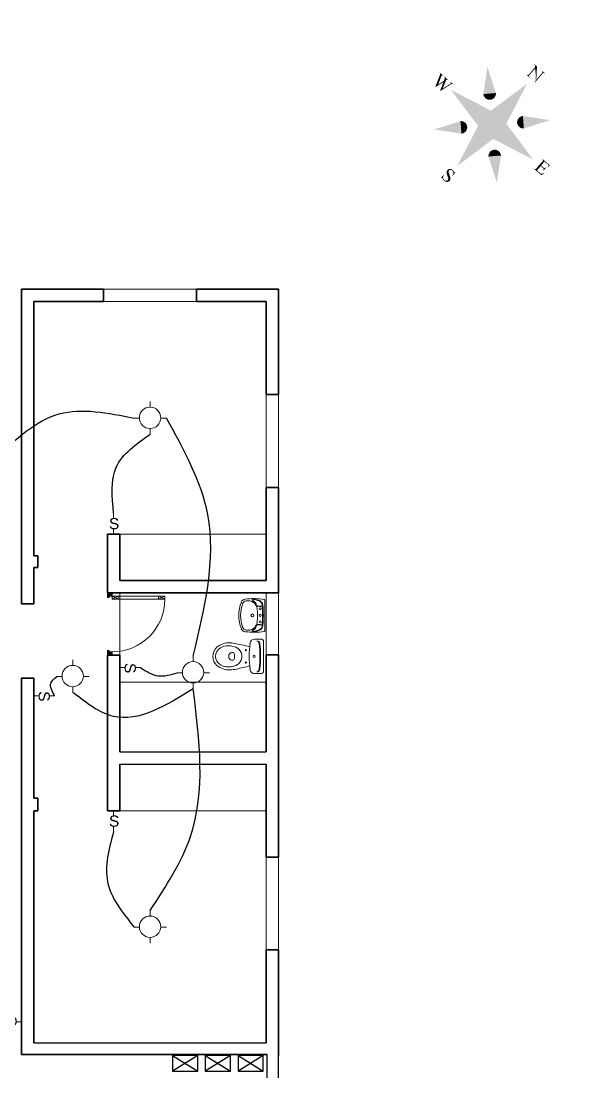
# Model space of a CAD drawing. Header units: inches. Extents: x 41 to 213, y -29 to -2.
# Drawn here: x 51.2 to 58.6, y -15.78 to -2.22 of the extents above; entities that cross this region are included whole.
import ezdxf

# ---------------------------------------------------------------- set-up
doc = ezdxf.new("R2010")
doc.units = ezdxf.units.IN
doc.header["$MEASUREMENT"] = 0
for name, color, linetype, lineweight in [('A-WALL', 6, 'Continuous', 35), ('inne_gulv', 252, 'Continuous', 15), ('LEYENDA', 161, 'Continuous', 20), ('MOBILIARIO', 5, 'Continuous', 9), ('PUERYVENTA', 34, 'Continuous', 5), ('TEXTURA', 7, 'Continuous', 9)]:
    doc.layers.add(name, color=color, linetype=linetype, lineweight=lineweight)
doc.styles.add('F-1', font='arial.ttf', dxfattribs={"height": 0.3})

# ---------------------------------------------------------------- blocks, each defined once
blk = doc.blocks.new('luminaria techo')
at = {"layer": 'LEYENDA', "color": 2}
for p, q in [((-80.7764, 181.9875), (-80.7764, 181.938)), ((-80.8699, 181.8437), (-80.9146, 181.8436)), ((-80.6859, 181.8434), (-80.6357, 181.8432)), ((-80.7767, 181.755), (-80.7767, 181.7055))]:
    blk.add_line(p, q, dxfattribs=at)
blk.add_circle((-80.7779, 181.847), 0.092, dxfattribs=at)
blk = doc.blocks.new('PUERTA')
at = {"layer": 'TEXTURA', "ltscale": 0.3}
h = blk.add_hatch(dxfattribs=at)
h.set_pattern_fill('ANSI31', color=256, scale=0.1, style=0)
h.set_pattern_definition([(315, (-170.025657, 504.958743), (-0.00883883476, -0.00883883476), [])])
h.paths.add_polyline_path([(0, 0), (0.05, 0), (0.075, 0), (0.075, 0.025), (0.05, 0.025), (0.05, 0.075), (0, 0.075)])
h.paths.add_polyline_path([(0.925, 0), (1, 0), (1, 0.075), (0.95, 0.075), (0.95, 0.025), (0.925, 0.025)])
for p, q in [((0.05, 0.075), (0.05, 0.925)), ((0.1, 0.925), (0.05, 0.925)), ((0.1, 0.075), (0.1, 0.925)), ((0.1, 0.825), (0.05, 0.825)), ((0.1, 0.175), (0.05, 0.175)), ((0, 0.075), (0.05, 0.075)), ((0, 0), (0.05, 0)), ((0.1, 0.075), (0.05, 0.075)), ((1, 0.075), (0.95, 0.075))]:
    blk.add_line(p, q)
at = {"ltscale": 0.3}
for p, q in [((0, 0.075), (0, 0)), ((0.05, 0.025), (0.05, 0.125)), ((0.075, 0.025), (0.05, 0.025)), ((0.075, 0), (0.05, 0)), ((0.075, 0.025), (0.075, 0)), ((0.95, 0.025), (0.925, 0.025)), ((0.925, 0.025), (0.925, 0)), ((0.95, 0.075), (0.95, 0.025)), ((1, 0.075), (1, 0)), ((0.925, 0), (1, 0))]:
    blk.add_line(p, q, dxfattribs=at)
at = {"layer": 'TEXTURA', "ltscale": 0.3}
for p, q in [((0.1, 0.825), (0.05, 0.925)), ((0.05, 0.825), (0.1, 0.925)), ((0.05, 0.075), (0.1, 0.175)), ((0.1, 0.075), (0.05, 0.175))]:
    blk.add_line(p, q, dxfattribs=at)
at = {"layer": 'TEXTURA'}
blk.add_arc((0.1, 0.075), 0.85, 0, 90, dxfattribs=at)
blk = doc.blocks.new('int. simple')
at = {"layer": 'LEYENDA'}
for p, q in [((-80.3847, 188.3056), (-80.3847, 188.3455)), ((-80.3847, 188.1665), (-80.3847, 188.2063))]:
    blk.add_line(p, q, dxfattribs=at)
at = {"layer": 'LEYENDA', "style": 'F-1'}
blk.add_text('S', height=0.096, dxfattribs=at).set_placement((-80.4254, 188.208))
blk = doc.blocks.new('gazebo multifuncional plantas_dwg_2SAINVI1-127586-Level 1')
at = {"lineweight": 9}
for p, q in [((0, -0.183), (0, 0.183)), ((0.04, 0.222), (0.112, 0.222)), ((0.413, 0.048), (0.393, 0.048)), ((0.413, -0.048), (0.393, -0.048)), ((0.04, -0.222), (0.112, -0.222))]:
    blk.add_line(p, q, dxfattribs=at)
for centre, radius in [((0.122, 0), 0.0135), ((0.122, 0), 0.0135), ((0.23, 0.08), 0.0075), ((0.23, -0.08), 0.0075)]:
    blk.add_circle(centre, radius, dxfattribs=at)
for centre, radius, start, end in [((0.04, 0.183), 0.04, 90, 180), ((1.54, 0), 1.5, 173.7281, 186.2719), ((1.54, 0), 1.493, 173.6755, 186.3306), ((0.089, 0.16), 0.04, 90, 173.7281), ((0.096, 0.16), 0.04, 100.2428, 173.7859), ((0.112, 0.159), 0.064, 6.7931, 90), ((-1.219, 0), 1.404, 353.2069, 6.7931), ((0.85, -2.286), 2.5, 101.5744, 105.544), ((0.476, -0.423), 0.6, 94.3794, 102.2907), ((0.451, -0.079), 0.216, 60.8839, 101.6195), ((0.44, -0.085), 0.26, 51.2869, 92.3028), ((0.46, 0), 0.18, 173.7581, 186.2419), ((0.396, 0.007), 0.116, 117.4027, 173.7581), ((0.458, -0.112), 0.25, 101.6195, 117.4027), ((0.676, 0), 0.3, 173.3508, 186.6492), ((0.393, 0.033), 0.015, 90, 173.3508), ((0.413, 0.018), 0.03, 36.8699, 90), ((0.389, 0), 0.06, 323.1301, 36.8699), ((0.495, 0), 0.126, 299.1161, 60.8839), ((0.495, 0), 0.16, 312.4362, 47.5638), ((0.85, 2.286), 2.5, 254.456, 258.4256), ((0.396, -0.007), 0.116, 186.2419, 242.5973), ((0.458, 0.112), 0.25, 242.5973, 258.3805), ((0.393, -0.033), 0.015, 186.6492, 270), ((0.451, 0.079), 0.216, 258.3805, 299.1161), ((0.413, -0.018), 0.03, 270, 323.1301), ((0.44, 0.085), 0.26, 267.6972, 308.7131), ((0.04, -0.183), 0.04, 180, 270), ((0.089, -0.16), 0.04, 186.2719, 270), ((0.096, -0.16), 0.04, 186.2141, 259.7572), ((0.112, -0.159), 0.064, 270, 353.2069), ((0.476, 0.423), 0.6, 257.7093, 265.6206)]:
    blk.add_arc(centre, radius, start, end, dxfattribs=at)
blk = doc.blocks.new('gazebo multifuncional plantas_dwg_2SALAVI2-127588-Level 1')
at = {"lineweight": 9}
blk.add_line((0.237, 0), (-0.237, 0), dxfattribs=at)
for centre in [(-0.1, -0.07), (0.1, -0.07)]:
    blk.add_circle(centre, 0.0152, dxfattribs=at)
for centre, radius, start, end in [((-0.237, -0.01), 0.01, 90, 170.5426), ((0.237, -0.01), 0.01, 9.4574, 90), ((0.738, -0.172), 0.998, 170.5426, 187.5672), ((0.157, -0.243), 0.419, 156.9277, 171.6269), ((0.157, -0.243), 0.411, 157.8311, 172.0169), ((-0.105, -0.264), 0.152, 118.5852, 150.7015), ((-0.133, -0.259), 0.125, 102.8055, 145.9006), ((-0.153, -0.11), 0.0819, 95.92, 156.9277), ((-0.155, -0.115), 0.0743, 96.0045, 157.8311), ((-0.092, -0.25), 0.133, 121.788, 145.6818), ((-0.174, -0.138), 0.00802, 36.8339, 118.5852), ((-0.159, -0.127), 0.0104, 216.8339, 335.8014), ((0, -1.588), 1.555, 83.9955, 96.0045), ((0, -1.588), 1.567, 84.08, 95.92), ((-0.152, -0.13), 0.00124, 155.7834, 0), ((-0.153, -0.045), 0.005, 16.7528, 95.6527), ((-0.265, -0.079), 0.122, 335.7834, 16.7528), ((-0.148, -0.045), 0.005, 16.3376, 95.4846), ((-0.265, -0.079), 0.127, 335.8014, 16.3376), ((-0.092, -0.25), 0.133, 98.6798, 115.0039), ((0, -0.854), 0.744, 81.3202, 98.6798), ((0, -0.07), 0.0175, 90, 270), ((0, -0.07), 0.0175, 270, 90), ((0.092, -0.25), 0.133, 64.9961, 81.3202), ((0.265, -0.079), 0.127, 163.6624, 204.1986), ((0.148, -0.045), 0.005, 84.5154, 163.6624), ((0.265, -0.079), 0.122, 163.2472, 204.2166), ((0.153, -0.045), 0.005, 84.3473, 163.2472), ((0.159, -0.127), 0.0104, 204.1986, 323.1661), ((0.152, -0.13), 0.00124, 180, 24.2166), ((0.133, -0.259), 0.125, 34.0994, 77.1945), ((0.153, -0.11), 0.0819, 23.0723, 84.08), ((0.092, -0.25), 0.133, 34.3182, 58.212), ((0.155, -0.115), 0.0743, 22.1689, 83.9955), ((0.174, -0.138), 0.00802, 61.4148, 143.1661), ((0.105, -0.264), 0.152, 29.2985, 61.4148), ((-0.157, -0.243), 0.411, 7.9831, 22.1689), ((-0.157, -0.243), 0.419, 8.3731, 23.0723), ((-0.738, -0.172), 0.998, 352.4328, 9.4574), ((-0.181, -0.295), 0.0712, 187.5672, 248.5292), ((-0.243, -0.186), 0.007, 172.0169, 330.7015), ((-0.078, -0.259), 0.15, 145.6818, 191.3292), ((-0.157, -0.275), 0.0697, 191.3292, 250.3622), ((0, -0.19), 0.023, 90, 270), ((0, -0.19), 0.023, 270, 90), ((0.157, -0.275), 0.0697, 289.6378, 348.6708), ((0.078, -0.259), 0.15, 348.6708, 34.3182), ((0.181, -0.295), 0.0712, 291.4708, 352.4328), ((0.243, -0.186), 0.007, 209.2985, 7.9831), ((0, 0.165), 0.565, 248.5292, 291.4708), ((0, 0.165), 0.537, 250.3622, 289.6378)]:
    blk.add_arc(centre, radius, start, end, dxfattribs=at)
blk = doc.blocks.new('norte-26')
for points in [[(-0.345, 3.435), (-0.181, 3.453), (-0.345, 3.453)], [(-0.181, 3.453), (-0.345, 3.435), (-0.321, 3.435)], [(-0.181, 3.453), (-0.321, 3.435), (-0.305, 3.431)], [(-0.181, 3.453), (-0.305, 3.431), (-0.281, 3.423)], [(-0.181, 3.453), (-0.281, 3.423), (-0.264, 3.413)], [(-0.181, 3.453), (-0.264, 3.413), (-0.247, 3.398)], [(-0.181, 3.453), (-0.247, 3.398), (-0.224, 3.373)], [(-0.181, 3.453), (-0.224, 3.373), (-0.184, 3.324)], [(-0.181, 3.453), (-0.184, 3.324), (0.197, 2.983)], [(0.327, 3.44), (0.327, 3.453), (0.108, 3.453)], [(0.108, 3.453), (0.305, 3.44), (0.327, 3.44)], [(0.108, 3.453), (0.108, 3.44), (0.305, 3.44)], [(-0.224, 3.373), (-0.224, 2.947), (-0.184, 3.324)], [(-0.184, 3.324), (-0.224, 2.947), (-0.184, 2.947)], [(-0.184, 3.324), (0.221, 2.83), (0.197, 2.983)], [(0.305, 3.44), (0.108, 3.44), (0.13, 3.44)], [(0.13, 3.44), (0.147, 3.439), (0.286, 3.438)], [(0.305, 3.44), (0.13, 3.44), (0.286, 3.438)], [(0.147, 3.439), (0.162, 3.435), (0.286, 3.438)], [(0.286, 3.438), (0.162, 3.435), (0.27, 3.434)], [(0.162, 3.435), (0.174, 3.429), (0.27, 3.434)], [(0.27, 3.434), (0.174, 3.429), (0.258, 3.426)], [(0.174, 3.429), (0.184, 3.42), (0.258, 3.426)], [(0.258, 3.426), (0.184, 3.42), (0.248, 3.415)], [(0.184, 3.42), (0.19, 3.41), (0.248, 3.415)], [(0.248, 3.415), (0.19, 3.41), (0.24, 3.39)], [(0.19, 3.41), (0.194, 3.394), (0.24, 3.39)], [(0.194, 3.394), (0.197, 3.373), (0.24, 3.39)], [(0.24, 3.39), (0.197, 3.373), (0.238, 3.346)], [(0.197, 3.373), (0.197, 3.346), (0.238, 3.346)], [(0.197, 3.346), (0.197, 2.983), (0.238, 2.83)], [(0.238, 3.346), (0.197, 3.346), (0.238, 2.83)], [(0.197, 2.983), (0.221, 2.83), (0.238, 2.83)], [(-0.009, 2.545), (-0.475, 0.483), (-0.009, 2.545), (0.458, 0.481)], [(-0.314, 2.853), (-0.314, 2.84), (-0.094, 2.84)], [(-0.094, 2.84), (-0.292, 2.853), (-0.314, 2.853)], [(-0.272, 2.855), (-0.292, 2.853), (-0.134, 2.854)], [(-0.134, 2.854), (-0.292, 2.853), (-0.116, 2.853)], [(-0.094, 2.853), (-0.292, 2.853), (-0.094, 2.84)], [(-0.292, 2.853), (-0.094, 2.853), (-0.116, 2.853)], [(-0.257, 2.86), (-0.272, 2.855), (-0.148, 2.858)], [(-0.148, 2.858), (-0.272, 2.855), (-0.134, 2.854)], [(-0.244, 2.867), (-0.257, 2.86), (-0.161, 2.864)], [(-0.161, 2.864), (-0.257, 2.86), (-0.148, 2.858)], [(-0.234, 2.878), (-0.244, 2.867), (-0.171, 2.873)], [(-0.171, 2.873), (-0.244, 2.867), (-0.161, 2.864)], [(-0.226, 2.903), (-0.234, 2.878), (-0.18, 2.899)], [(-0.18, 2.899), (-0.234, 2.878), (-0.176, 2.883)], [(-0.176, 2.883), (-0.234, 2.878), (-0.171, 2.873)], [(-0.224, 2.947), (-0.226, 2.903), (-0.183, 2.92)], [(-0.183, 2.92), (-0.226, 2.903), (-0.18, 2.899)], [(-0.184, 2.947), (-0.224, 2.947), (-0.183, 2.92)], [(-1.936, 1.94), (-1.255, 0.843), (-1.936, 1.94), (-0.839, 1.258)], [(1.917, 1.94), (0.82, 1.258), (1.917, 1.94), (1.236, 0.843)], [(-1.121, 0.976), (-0.928, 0.782), (-1.084, 1.013), (-0.88, 0.809)], [(-1.084, 1.013), (-0.88, 0.809), (-1.047, 1.051), (-0.839, 0.843)], [(-1.047, 1.051), (-0.839, 0.843), (-1.01, 1.088), (-0.805, 0.884)], [(-1.01, 1.088), (-0.805, 0.884), (-0.972, 1.125), (-0.778, 0.931)], [(-0.972, 1.125), (-0.778, 0.931), (-0.935, 1.163), (-0.76, 0.987)], [(-0.935, 1.163), (-0.76, 0.987), (-0.898, 1.2), (-0.753, 1.055)], [(-0.898, 1.2), (-0.753, 1.055), (-0.86, 1.237), (-0.769, 1.146)], [(-0.86, 1.237), (-0.769, 1.146), (-0.839, 1.258), (-0.796, 1.204)], [(0.842, 1.237), (0.75, 1.146), (0.879, 1.2), (0.734, 1.055)], [(0.879, 1.2), (0.734, 1.055), (0.916, 1.163), (0.741, 0.987)], [(0.916, 1.163), (0.741, 0.987), (0.954, 1.125), (0.76, 0.931)], [(0.82, 1.258), (0.781, 1.209), (0.842, 1.237), (0.75, 1.146)], [(0.954, 1.125), (0.76, 0.931), (0.991, 1.088), (0.786, 0.884)], [(0.991, 1.088), (0.786, 0.884), (1.028, 1.051), (0.82, 0.843)], [(1.028, 1.051), (0.82, 0.843), (1.065, 1.013), (0.861, 0.809)], [(1.065, 1.013), (0.861, 0.809), (1.103, 0.976), (0.909, 0.782)], [(-1.255, 0.843), (-1.206, 0.803), (-1.233, 0.864), (-1.142, 0.773)], [(-1.233, 0.864), (-1.142, 0.773), (-1.196, 0.901), (-1.051, 0.757)], [(-1.196, 0.901), (-1.051, 0.757), (-1.159, 0.939), (-0.984, 0.764)], [(-1.159, 0.939), (-0.984, 0.764), (-1.121, 0.976), (-0.928, 0.782)], [(1.103, 0.976), (0.909, 0.782), (1.14, 0.939), (0.965, 0.764)], [(1.14, 0.939), (0.965, 0.764), (1.177, 0.901), (1.033, 0.757)], [(1.177, 0.901), (1.033, 0.757), (1.215, 0.864), (1.123, 0.773)], [(1.215, 0.864), (1.123, 0.773), (1.236, 0.843), (1.181, 0.8)], [(-3.24, 0.273), (-3.24, 0.286), (-3.466, 0.286)], [(-3.466, 0.286), (-3.251, 0.273), (-3.24, 0.273)], [(-3.466, 0.286), (-3.466, 0.273), (-3.251, 0.273)], [(-3.466, 0.273), (-3.442, 0.271), (-3.272, 0.27)], [(-3.251, 0.273), (-3.466, 0.273), (-3.272, 0.27)], [(-3.442, 0.271), (-3.424, 0.264), (-3.272, 0.27)], [(-3.272, 0.27), (-3.424, 0.264), (-3.288, 0.262)], [(-3.424, 0.264), (-3.41, 0.253), (-3.288, 0.262)], [(-3.288, 0.262), (-3.41, 0.253), (-3.297, 0.25)], [(-3.41, 0.253), (-3.399, 0.238), (-3.297, 0.25)], [(-3.297, 0.25), (-3.399, 0.238), (-3.3, 0.236)], [(-3.399, 0.238), (-3.373, 0.17), (-3.3, 0.236)], [(-3.3, 0.236), (-3.373, 0.17), (-3.295, 0.209)], [(-3.295, 0.209), (-3.373, 0.17), (-3.28, 0.162)], [(-3.373, 0.17), (-3.197, -0.341), (-3.28, 0.162)], [(-3.28, 0.162), (-3.197, -0.341), (-3.162, -0.183)], [(-2.944, 0.273), (-2.944, 0.286), (-3.182, 0.286)], [(-3.182, 0.286), (-2.96, 0.273), (-2.944, 0.273)], [(-3.182, 0.286), (-3.182, 0.273), (-2.96, 0.273)], [(-3.182, 0.273), (-3.155, 0.27), (-2.982, 0.27)], [(-2.96, 0.273), (-3.182, 0.273), (-2.982, 0.27)], [(-3.043, 0.05), (-3.162, -0.183), (-3.171, -0.341)], [(-3.065, 0.111), (-3.162, -0.183), (-3.043, 0.05)], [(-3.155, 0.27), (-3.133, 0.258), (-2.997, 0.262)], [(-2.982, 0.27), (-3.155, 0.27), (-2.997, 0.262)], [(-2.997, 0.262), (-3.133, 0.258), (-3.006, 0.248)], [(-3.133, 0.258), (-3.118, 0.243), (-3.006, 0.248)], [(-3.006, 0.248), (-3.118, 0.243), (-3.009, 0.232)], [(-3.118, 0.243), (-3.097, 0.202), (-3.009, 0.232)], [(-3.009, 0.232), (-3.097, 0.202), (-3.004, 0.199)], [(-3.097, 0.202), (-3.083, 0.16), (-3.004, 0.199)], [(-3.004, 0.199), (-3.083, 0.16), (-2.989, 0.149)], [(-3.083, 0.16), (-3.065, 0.111), (-2.989, 0.149)], [(-2.989, 0.149), (-3.065, 0.111), (-3.043, 0.05)], [(-2.989, 0.149), (-3.043, 0.05), (-2.871, -0.185)], [(-3.043, 0.05), (-2.906, -0.341), (-2.871, -0.185)], [(-2.725, 0.156), (-2.763, 0.156), (-2.881, -0.341)], [(-2.763, 0.156), (-2.871, -0.185), (-2.881, -0.341)], [(-2.629, 0.273), (-2.629, 0.286), (-2.811, 0.286)], [(-2.811, 0.286), (-2.811, 0.273), (-2.629, 0.273)], [(-2.811, 0.273), (-2.786, 0.271), (-2.651, 0.271)], [(-2.629, 0.273), (-2.811, 0.273), (-2.651, 0.271)], [(-2.786, 0.271), (-2.766, 0.266), (-2.651, 0.271)], [(-2.651, 0.271), (-2.766, 0.266), (-2.668, 0.264)], [(-2.766, 0.266), (-2.757, 0.261), (-2.668, 0.264)], [(-2.748, 0.204), (-2.763, 0.156), (-2.725, 0.156)], [(-2.668, 0.264), (-2.757, 0.261), (-2.683, 0.251)], [(-2.757, 0.261), (-2.75, 0.253), (-2.683, 0.251)], [(-2.75, 0.253), (-2.745, 0.244), (-2.683, 0.251)], [(-2.743, 0.234), (-2.748, 0.204), (-2.696, 0.232)], [(-2.696, 0.232), (-2.748, 0.204), (-2.708, 0.205)], [(-2.708, 0.205), (-2.748, 0.204), (-2.725, 0.156)], [(-2.683, 0.251), (-2.745, 0.244), (-2.696, 0.232)], [(-2.745, 0.244), (-2.743, 0.234), (-2.696, 0.232)], [(-2.542, 0.013), (-0.477, -0.455), (-2.542, 0.013), (-0.475, 0.483)], [(-0.475, 0.483), (0.458, 0.481), (-0.477, -0.455), (0.458, -0.455)], [(2.523, 0.013), (0.458, 0.481), (2.523, 0.013), (0.458, -0.455)], [(2.801, 0.307), (3.271, 0.32), (2.801, 0.32)], [(3.271, 0.32), (2.801, 0.307), (2.823, 0.307)], [(3.271, 0.32), (2.823, 0.307), (3.179, 0.287)], [(2.823, 0.307), (2.841, 0.305), (3.179, 0.287)], [(2.841, 0.305), (2.856, 0.302), (3.179, 0.287)], [(2.856, 0.302), (2.975, 0.289), (3.14, 0.289)], [(2.856, 0.302), (3.14, 0.289), (3.179, 0.287)], [(2.856, 0.302), (2.868, 0.296), (2.975, 0.289)], [(2.868, 0.296), (2.878, 0.288), (2.975, 0.289)], [(2.975, 0.289), (2.878, 0.288), (2.883, 0.278)], [(2.975, 0.289), (2.883, 0.278), (2.975, 0.042)], [(2.883, 0.278), (2.887, 0.262), (2.975, 0.042)], [(2.887, 0.262), (2.89, 0.24), (2.975, 0.042)], [(2.89, 0.24), (2.89, 0.213), (2.975, 0.042)], [(2.89, 0.213), (2.89, -0.186), (2.975, 0.042)], [(2.975, 0.042), (2.89, -0.186), (2.975, 0.011)], [(2.975, 0.011), (2.89, -0.186), (2.975, -0.193)], [(2.975, 0.011), (3.105, 0.042), (2.975, 0.042)], [(3.105, 0.042), (2.975, 0.011), (3.105, 0.011)], [(3.129, 0.044), (3.105, 0.042), (3.176, -0.008)], [(3.105, 0.042), (3.105, 0.011), (3.138, 0.009)], [(3.105, 0.042), (3.138, 0.009), (3.161, 0.002)], [(3.105, 0.042), (3.161, 0.002), (3.176, -0.008)], [(3.148, 0.046), (3.129, 0.044), (3.176, -0.008)], [(3.163, 0.051), (3.148, 0.046), (3.187, -0.022)], [(3.148, 0.046), (3.176, -0.008), (3.187, -0.022)], [(3.174, 0.059), (3.163, 0.051), (3.213, -0.078)], [(3.163, 0.051), (3.187, -0.022), (3.213, -0.078)], [(3.184, 0.071), (3.174, 0.059), (3.213, -0.078)], [(3.271, 0.32), (3.179, 0.287), (3.203, 0.282)], [(3.192, 0.087), (3.184, 0.071), (3.213, -0.078)], [(3.197, 0.108), (3.192, 0.087), (3.213, -0.078)], [(3.197, 0.108), (3.213, 0.132), (3.199, 0.132)], [(3.213, 0.132), (3.197, 0.108), (3.213, -0.078)], [(3.271, 0.32), (3.203, 0.282), (3.223, 0.27)], [(3.271, 0.32), (3.223, 0.27), (3.237, 0.253)], [(3.271, 0.32), (3.237, 0.253), (3.275, 0.186)], [(3.237, 0.253), (3.248, 0.227), (3.275, 0.186)], [(3.248, 0.227), (3.257, 0.186), (3.275, 0.186)], [(-3.162, -0.183), (-3.197, -0.341), (-3.171, -0.341)], [(-2.871, -0.185), (-2.906, -0.341), (-2.881, -0.341)], [(-0.009, -2.519), (0.458, -0.455), (-0.009, -2.519), (-0.477, -0.455)], [(2.801, -0.28), (2.801, -0.293), (3.272, -0.293)], [(3.272, -0.293), (2.823, -0.28), (2.801, -0.28)], [(2.844, -0.277), (2.823, -0.28), (3.272, -0.293)], [(2.865, -0.269), (2.844, -0.277), (3.272, -0.293)], [(2.877, -0.26), (2.865, -0.269), (3.004, -0.261)], [(3.004, -0.261), (2.865, -0.269), (3.026, -0.262)], [(3.026, -0.262), (2.865, -0.269), (3.272, -0.293)], [(2.885, -0.247), (2.877, -0.26), (2.984, -0.25)], [(2.984, -0.25), (2.877, -0.26), (2.991, -0.257)], [(2.991, -0.257), (2.877, -0.26), (3.004, -0.261)], [(2.889, -0.224), (2.885, -0.247), (2.976, -0.226)], [(2.976, -0.226), (2.885, -0.247), (2.979, -0.243)], [(2.979, -0.243), (2.885, -0.247), (2.984, -0.25)], [(2.89, -0.186), (2.889, -0.224), (2.975, -0.193)], [(2.975, -0.193), (2.889, -0.224), (2.976, -0.226)], [(3.272, -0.293), (3.13, -0.262), (3.026, -0.262)], [(3.174, -0.26), (3.13, -0.262), (3.272, -0.293)], [(3.205, -0.255), (3.174, -0.26), (3.272, -0.293)], [(3.187, -0.022), (3.193, -0.043), (3.213, -0.078)], [(3.193, -0.043), (3.199, -0.078), (3.213, -0.078)], [(3.227, -0.243), (3.205, -0.255), (3.272, -0.293)], [(3.25, -0.225), (3.227, -0.243), (3.272, -0.293)], [(3.278, -0.188), (3.25, -0.225), (3.272, -0.293)], [(3.325, -0.137), (3.278, -0.188), (3.272, -0.293)], [(3.278, -0.188), (3.325, -0.137), (3.307, -0.137)], [(-1.936, -1.914), (-0.839, -1.232), (-1.936, -1.914), (-1.255, -0.817)], [(-1.233, -0.838), (-1.142, -0.746), (-1.255, -0.817), (-1.2, -0.773)], [(-1.196, -0.875), (-1.051, -0.731), (-1.233, -0.838), (-1.142, -0.746)], [(-1.159, -0.912), (-0.984, -0.737), (-1.196, -0.875), (-1.051, -0.731)], [(-1.121, -0.95), (-0.928, -0.756), (-1.159, -0.912), (-0.984, -0.737)], [(-1.084, -0.987), (-0.88, -0.783), (-1.121, -0.95), (-0.928, -0.756)], [(-1.047, -1.024), (-0.839, -0.817), (-1.084, -0.987), (-0.88, -0.783)], [(-1.01, -1.062), (-0.805, -0.857), (-1.047, -1.024), (-0.839, -0.817)], [(-0.972, -1.099), (-0.778, -0.905), (-1.01, -1.062), (-0.805, -0.857)], [(-0.935, -1.136), (-0.76, -0.961), (-0.972, -1.099), (-0.778, -0.905)], [(-0.898, -1.174), (-0.753, -1.029), (-0.935, -1.136), (-0.76, -0.961)], [(0.916, -1.136), (0.741, -0.961), (0.879, -1.174), (0.734, -1.029)], [(0.954, -1.099), (0.76, -0.905), (0.916, -1.136), (0.741, -0.961)], [(0.991, -1.062), (0.786, -0.857), (0.954, -1.099), (0.76, -0.905)], [(1.028, -1.024), (0.82, -0.817), (0.991, -1.062), (0.786, -0.857)], [(1.065, -0.987), (0.861, -0.783), (1.028, -1.024), (0.82, -0.817)], [(1.917, -1.914), (1.236, -0.817), (1.917, -1.914), (0.82, -1.232)], [(1.103, -0.95), (0.909, -0.756), (1.065, -0.987), (0.861, -0.783)], [(1.14, -0.912), (0.965, -0.737), (1.103, -0.95), (0.909, -0.756)], [(1.177, -0.875), (1.033, -0.731), (1.14, -0.912), (0.965, -0.737)], [(1.215, -0.838), (1.123, -0.746), (1.177, -0.875), (1.033, -0.731)], [(1.236, -0.817), (1.187, -0.777), (1.215, -0.838), (1.123, -0.746)], [(-0.86, -1.211), (-0.769, -1.119), (-0.898, -1.174), (-0.753, -1.029)], [(-0.839, -1.232), (-0.8, -1.183), (-0.86, -1.211), (-0.769, -1.119)], [(0.879, -1.174), (0.734, -1.029), (0.842, -1.211), (0.75, -1.119)], [(0.842, -1.211), (0.75, -1.119), (0.82, -1.232), (0.777, -1.177)], [(-0.232, -2.932), (-0.235, -2.964), (-0.162, -2.944)], [(-0.162, -2.944), (-0.235, -2.964), (-0.159, -2.957)], [(-0.223, -2.901), (-0.232, -2.932), (-0.162, -2.912)], [(-0.162, -2.912), (-0.232, -2.932), (-0.164, -2.93)], [(-0.164, -2.93), (-0.232, -2.932), (-0.162, -2.944)], [(-0.207, -2.874), (-0.223, -2.901), (-0.147, -2.879)], [(-0.147, -2.879), (-0.223, -2.901), (-0.156, -2.895)], [(-0.156, -2.895), (-0.223, -2.901), (-0.162, -2.912)], [(-0.185, -2.848), (-0.207, -2.874), (-0.117, -2.851)], [(-0.117, -2.851), (-0.207, -2.874), (-0.133, -2.864)], [(-0.133, -2.864), (-0.207, -2.874), (-0.147, -2.879)], [(-0.159, -2.827), (-0.185, -2.848), (-0.079, -2.837)], [(-0.079, -2.837), (-0.185, -2.848), (-0.099, -2.842)], [(-0.099, -2.842), (-0.185, -2.848), (-0.117, -2.851)], [(-0.129, -2.811), (-0.159, -2.827), (0.017, -2.813)], [(0.017, -2.813), (-0.159, -2.827), (0.044, -2.824)], [(0.044, -2.824), (-0.159, -2.827), (0.065, -2.832)], [(-0.159, -2.827), (-0.079, -2.837), (-0.057, -2.835)], [(-0.159, -2.827), (-0.057, -2.835), (0.065, -2.832)], [(-0.095, -2.803), (-0.129, -2.811), (-0.009, -2.805)], [(-0.009, -2.805), (-0.129, -2.811), (0.017, -2.813)], [(-0.058, -2.799), (-0.095, -2.803), (-0.034, -2.801)], [(-0.034, -2.801), (-0.095, -2.803), (-0.009, -2.805)], [(0.065, -2.832), (-0.057, -2.835), (0.079, -2.835)], [(0.079, -2.835), (-0.057, -2.835), (-0.036, -2.837)], [(0.079, -2.835), (-0.036, -2.837), (-0.017, -2.84)], [(0.079, -2.835), (-0.017, -2.84), (0.003, -2.847)], [(0.079, -2.835), (0.003, -2.847), (0.022, -2.856)], [(0.079, -2.835), (0.022, -2.856), (0.04, -2.868)], [(0.079, -2.835), (0.04, -2.868), (0.056, -2.881)], [(0.079, -2.835), (0.056, -2.881), (0.07, -2.896)], [(0.079, -2.835), (0.07, -2.896), (0.081, -2.913)], [(0.089, -2.833), (0.079, -2.835), (0.123, -3.01)], [(0.079, -2.835), (0.081, -2.913), (0.091, -2.933)], [(0.079, -2.835), (0.091, -2.933), (0.123, -3.01)], [(0.098, -2.828), (0.089, -2.833), (0.123, -3.01)], [(0.091, -2.933), (0.099, -2.956), (0.123, -3.01)], [(0.104, -2.818), (0.098, -2.828), (0.123, -3.01)], [(0.104, -2.818), (0.123, -2.799), (0.11, -2.799)], [(0.123, -2.799), (0.104, -2.818), (0.123, -3.01)], [(-0.159, -2.957), (-0.235, -2.964), (-0.153, -2.969)], [(-0.235, -2.964), (-0.231, -3.001), (-0.153, -2.969)], [(-0.153, -2.969), (-0.231, -3.001), (-0.145, -2.981)], [(-0.145, -2.981), (-0.231, -3.001), (-0.127, -3)], [(-0.127, -3), (-0.231, -3.001), (-0.099, -3.021)], [(-0.231, -3.001), (-0.219, -3.035), (-0.099, -3.021)], [(-0.204, -3.289), (-0.217, -3.229), (-0.231, -3.229)], [(-0.231, -3.229), (-0.231, -3.44), (-0.204, -3.289)], [(-0.204, -3.289), (-0.231, -3.44), (-0.186, -3.33)], [(-0.186, -3.33), (-0.231, -3.44), (-0.175, -3.347)], [(-0.175, -3.347), (-0.231, -3.44), (-0.207, -3.411)], [(-0.207, -3.411), (-0.231, -3.44), (-0.213, -3.422)], [(-0.213, -3.422), (-0.231, -3.44), (-0.217, -3.44)], [(-0.099, -3.021), (-0.219, -3.035), (-0.062, -3.045)], [(-0.219, -3.035), (-0.198, -3.066), (-0.062, -3.045)], [(-0.175, -3.347), (-0.207, -3.411), (-0.161, -3.361)], [(-0.161, -3.361), (-0.207, -3.411), (-0.2, -3.406)], [(-0.161, -3.361), (-0.2, -3.406), (-0.145, -3.374)], [(-0.145, -3.374), (-0.2, -3.406), (-0.126, -3.386)], [(-0.126, -3.386), (-0.2, -3.406), (-0.19, -3.404)], [(-0.062, -3.045), (-0.198, -3.066), (-0.016, -3.072)], [(-0.198, -3.066), (-0.17, -3.094), (-0.016, -3.072)], [(-0.126, -3.386), (-0.19, -3.404), (-0.105, -3.396)], [(-0.105, -3.396), (-0.19, -3.404), (-0.084, -3.403)], [(-0.084, -3.403), (-0.19, -3.404), (-0.061, -3.407)], [(-0.19, -3.404), (-0.17, -3.408), (-0.061, -3.407)], [(-0.016, -3.072), (-0.17, -3.094), (0.054, -3.113)], [(-0.17, -3.094), (-0.127, -3.125), (0.054, -3.113)], [(-0.061, -3.407), (-0.17, -3.408), (-0.038, -3.408)], [(-0.17, -3.408), (-0.134, -3.419), (-0.038, -3.408)], [(-0.038, -3.408), (-0.134, -3.419), (0.085, -3.412)], [(0.085, -3.412), (-0.134, -3.419), (0.052, -3.427)], [(-0.134, -3.419), (-0.075, -3.436), (0.052, -3.427)], [(0.054, -3.113), (-0.127, -3.125), (0.1, -3.143)], [(-0.127, -3.125), (-0.062, -3.164), (0.1, -3.143)], [(0.052, -3.427), (-0.075, -3.436), (0.015, -3.437)], [(-0.075, -3.436), (-0.025, -3.44), (0.015, -3.437)], [(0.1, -3.143), (-0.062, -3.164), (0.129, -3.17)], [(-0.062, -3.164), (0, -3.199), (0.129, -3.17)], [(-0.011, -3.407), (-0.038, -3.408), (0.085, -3.412)], [(0.012, -3.401), (-0.011, -3.407), (0.085, -3.412)], [(0.129, -3.17), (0, -3.199), (0.15, -3.201)], [(0, -3.199), (0.033, -3.22), (0.15, -3.201)], [(0.033, -3.392), (0.012, -3.401), (0.085, -3.412)], [(0.15, -3.201), (0.033, -3.22), (0.164, -3.235)], [(0.033, -3.22), (0.055, -3.241), (0.164, -3.235)], [(0.05, -3.379), (0.033, -3.392), (0.114, -3.39)], [(0.114, -3.39), (0.033, -3.392), (0.085, -3.412)], [(0.137, -3.363), (0.05, -3.379), (0.114, -3.39)], [(0.065, -3.363), (0.05, -3.379), (0.137, -3.363)], [(0.164, -3.235), (0.055, -3.241), (0.168, -3.27)], [(0.055, -3.241), (0.071, -3.263), (0.168, -3.27)], [(0.075, -3.346), (0.065, -3.363), (0.137, -3.363)], [(0.071, -3.263), (0.08, -3.286), (0.168, -3.27)], [(0.081, -3.328), (0.075, -3.346), (0.154, -3.335)], [(0.154, -3.335), (0.075, -3.346), (0.137, -3.363)], [(0.168, -3.27), (0.08, -3.286), (0.165, -3.304)], [(0.08, -3.286), (0.083, -3.308), (0.165, -3.304)], [(0.083, -3.308), (0.081, -3.328), (0.154, -3.335)], [(0.165, -3.304), (0.083, -3.308), (0.154, -3.335)], [(0.099, -2.956), (0.105, -2.981), (0.123, -3.01)], [(0.105, -2.981), (0.11, -3.01), (0.123, -3.01)]]:
    blk.add_solid(points)

msp = doc.modelspace()

# ---------------------------------------------------------------- linework, layer by layer
for p, q in [((53.158, -15.565), (53.483, -15.767)), ((53.483, -15.565), (53.158, -15.767)), ((53.581, -15.565), (53.907, -15.767)), ((53.907, -15.565), (53.581, -15.767)), ((54.005, -15.565), (54.33, -15.767)), ((54.33, -15.565), (54.005, -15.767))]:
    msp.add_line(p, q)
for points in [[(53.158, -15.767), (53.483, -15.767), (53.483, -15.565), (53.158, -15.565)], [(53.581, -15.767), (53.907, -15.767), (53.907, -15.565), (53.581, -15.565)], [(54.005, -15.767), (54.33, -15.767), (54.33, -15.565), (54.005, -15.565)]]:
    msp.add_lwpolyline(points, close=True)
for points in [[(50.881, -7.852), (51.693, -7.286), (52.663, -7.342)], [(53.425, -10.411), (53.612, -8.584), (53.081, -7.342)], [(52.398, -8.568), (52.431, -7.973), (52.87, -7.549)], [(52.746, -10.561), (52.974, -10.666), (53.218, -10.627)], [(51.636, -10.925), (51.587, -10.762), (51.665, -10.674)], [(53.425, -10.834), (52.397, -11.191), (51.872, -10.881)], [(52.87, -13.694), (53.39, -12.741), (53.425, -10.834)], [(52.398, -12.675), (52.319, -13.325), (52.663, -13.91)]]:
    msp.add_spline(points, degree=3)
at = {"layer": 'A-WALL'}
for p, q in [((51.208, -5.677), (52.268, -5.677)), ((51.208, -5.677), (51.208, -9.737)), ((52.268, -5.837), (52.268, -5.677)), ((53.468, -5.677), (54.528, -5.677)), ((53.468, -5.837), (53.468, -5.677)), ((54.528, -5.677), (54.528, -7.037)), ((51.368, -9.119), (51.368, -5.837)), ((52.268, -5.837), (51.368, -5.837)), ((54.368, -5.837), (53.468, -5.837)), ((54.368, -5.837), (54.368, -7.037)), ((54.368, -7.037), (54.528, -7.037)), ((54.368, -8.237), (54.368, -9.437)), ((54.368, -8.237), (54.528, -8.237)), ((54.528, -8.237), (54.528, -9.597)), ((52.318, -9.597), (52.318, -8.837)), ((52.318, -8.837), (52.478, -8.837)), ((52.478, -8.837), (52.478, -9.437)), ((51.418, -9.119), (51.368, -9.119)), ((51.418, -9.269), (51.418, -9.119)), ((51.368, -9.269), (51.368, -9.737)), ((51.418, -9.269), (51.368, -9.269)), ((52.478, -9.437), (54.368, -9.437)), ((52.318, -9.597), (54.528, -9.597)), ((51.368, -9.737), (51.208, -9.737)), ((52.318, -12.407), (52.318, -10.398)), ((52.318, -10.398), (52.478, -10.398)), ((52.478, -11.647), (52.478, -10.398)), ((54.368, -11.647), (54.368, -10.397)), ((54.368, -10.397), (54.528, -10.397)), ((54.528, -13.005), (54.528, -10.397)), ((51.208, -15.553), (51.208, -10.697)), ((51.368, -10.697), (51.208, -10.697)), ((51.368, -12.247), (51.368, -10.697)), ((52.478, -12.407), (52.478, -11.807)), ((54.368, -13.005), (54.368, -11.807)), ((51.418, -12.247), (51.368, -12.247)), ((51.418, -12.407), (51.418, -12.247)), ((51.368, -15.403), (51.368, -12.407)), ((51.418, -12.407), (51.368, -12.407)), ((52.478, -12.407), (52.318, -12.407)), ((54.368, -13.005), (54.528, -13.005)), ((54.368, -15.403), (54.368, -14.205)), ((54.368, -14.205), (54.528, -14.205)), ((54.528, -15.567), (54.528, -14.205)), ((54.378, -15.553), (51.208, -15.553))]:
    msp.add_line(p, q, dxfattribs=at)
at = {"layer": 'A-WALL', "lineweight": 25}
for p, q in [((52.478, -11.647), (54.368, -11.647)), ((52.478, -11.807), (54.368, -11.807)), ((51.368, -15.403), (54.368, -15.403)), ((54.528, -19.356), (54.528, -15.403)), ((54.378, -19.356), (54.378, -15.553))]:
    msp.add_line(p, q, dxfattribs=at)
at = {"layer": 'inne_gulv'}
for p, q in [((53.468, -5.677), (52.268, -5.677)), ((53.468, -5.837), (52.268, -5.837)), ((54.368, -7.037), (54.368, -8.237)), ((54.528, -7.037), (54.528, -8.237)), ((52.478, -8.837), (54.368, -8.837)), ((52.478, -10.398), (52.478, -9.597)), ((54.368, -10.397), (54.368, -9.597)), ((54.528, -10.397), (54.528, -9.597)), ((54.368, -12.407), (52.478, -12.407)), ((54.368, -13.005), (54.368, -14.205)), ((54.528, -13.005), (54.528, -14.205))]:
    msp.add_line(p, q, dxfattribs=at)
at = {"layer": 'MOBILIARIO'}
msp.add_line((52.478, -10.747), (54.368, -10.747), dxfattribs=at)

# ---------------------------------------------------------------- block references
at = {"color": 4, "xscale": 0.2755905511810737, "yscale": 0.2755905511810737, "zscale": 0.2755905511810737, "rotation": 319.6650077751254}
msp.add_blockref('norte-26', (57.284, -3.559), dxfattribs=at)
at = {"xscale": 1.5, "yscale": 1.5, "zscale": 1.5}
for p in [(172.975, -291.086), (172.975, -294.925)]:
    msp.add_blockref('int. simple', p, dxfattribs=at)
for p, rotation in [((-229.772, -131.138), 270), ((-230.882, -131.502), 270), ((333.457, 105.445), 90)]:
    msp.add_blockref('int. simple', p, dxfattribs=dict(at, rotation=rotation))
at = {"layer": 'LEYENDA', "xscale": 1.5, "yscale": 1.5, "zscale": 1.5}
for p in [(174.035, -280.107), (174.59, -283.392), (173.037, -283.44), (174.035, -286.675)]:
    msp.add_blockref('luminaria techo', p, dxfattribs=at)
at = {"layer": 'MOBILIARIO'}
for name, p, xscale, yscale, zscale, rotation in [('gazebo multifuncional plantas_dwg_2SALAVI2-127588-Level 1', (54.348, -9.887, 0), -0.8360170728478806, 0.8360170728478806, 0.8360170728478319, 270), ('gazebo multifuncional plantas_dwg_2SAINVI1-127586-Level 1', (54.334, -10.415, 0), 1.002375088424969, 1.002375088424969, 1.002375088424969, 180)]:
    msp.add_blockref(name, p, dxfattribs=dict(at, xscale=xscale, yscale=yscale, zscale=zscale, rotation=rotation))
at = {"layer": 'PUERYVENTA', "ltscale": 0.3, "xscale": 0.8008845721770257, "yscale": 0.8008845721770257, "zscale": 0.8008845721770257, "rotation": 270}
msp.add_blockref('PUERTA', (52.318, -9.597), dxfattribs=at)

doc.saveas('drawing.dxf')
